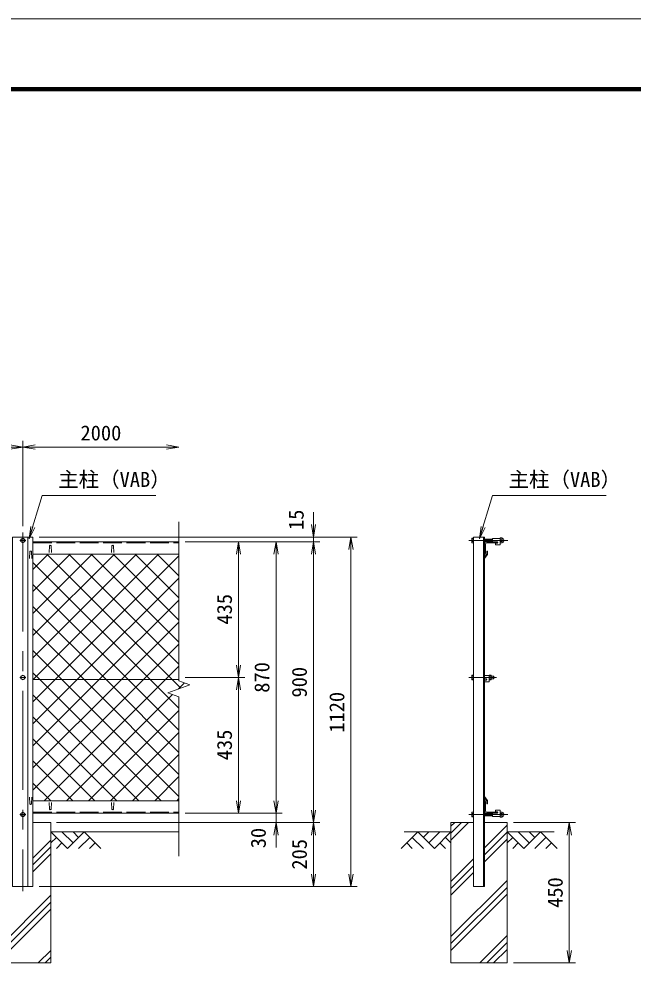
# Model space of a CAD drawing. Units: millimetres, scale not verified. Extents: x -4200 to 4200, y -2970 to 2970.
# Drawn here: x -1392 to 575, y -66 to 2970 of the extents above; entities that cross this region are included whole.
import ezdxf
from ezdxf.enums import TextEntityAlignment as Align

# ---------------------------------------------------------------- set-up
doc = ezdxf.new("R2010")
doc.units = ezdxf.units.MM
doc.header["$LTSCALE"] = 10
doc.linetypes.add('DASHED', pattern=[7.5, 6, -1.5])
doc.linetypes.add('USER1', pattern=[50.8, 31.75, -6.35, 6.35, -6.35])
for name, color, linetype, lineweight in [('0-0_D-STR1', 1, 'Continuous', 18), ('0-1_D-BMK', 2, 'USER1', 13), ('0-2_D-STR-DIM', 7, 'Continuous', 13), ('0-3_D-STR3', 3, 'Continuous', 13), ('0-4_D-BGD', 7, 'Continuous', 18), ('0-5_D-STR4', 7, 'Continuous', 18), ('0-6_D-DCR-HCH', 7, 'Continuous', 13), ('0-7_0', 7, 'Continuous', 18), ('0-9_D-STR2', 7, 'Continuous', 13), ('0-A_D-STR-TXT', 7, 'Continuous', 13), ('0-B_D-TTL', 7, 'Continuous', 18)]:
    doc.layers.add(name, color=color, linetype=linetype, lineweight=lineweight)
doc.styles.add('ＭＳ ゴシック', font='')
doc.styles.get('ＭＳ ゴシック').set_extended_font_data('MS Gothic')

# ---------------------------------------------------------------- blocks, each defined once
blk = doc.blocks.new('_Open')
at = {"layer": '0-7_0'}
blk.add_line((-10, 1.667), (0, 0), dxfattribs=at)
blk.add_lwpolyline([(-10, -1.667), (0, 0), (-10, 0)], dxfattribs=at)

msp = doc.modelspace()

# ---------------------------------------------------------------- linework, layer by layer
at = {"layer": '0-0_D-STR1'}
for p, q in [((-1363.97, 188.92), (-1363.97, 1308.92)), ((-1347.47, 188.92), (-1347.47, 1308.92)), ((99.03, 1308.92), (64.03, 1308.92)), ((64.03, 188.92), (64.03, 1308.92)), ((96.03, 188.92), (96.03, 1308.92)), ((99.03, 188.92), (99.03, 1308.92)), ((-1347.47, 1293.92), (-879.97, 1293.92)), ((-1294.97, 1280.79), (-1295.72, 1259.29)), ((-1288.97, 1280.79), (-1288.22, 1259.29)), ((-1094.97, 1280.79), (-1095.72, 1259.29)), ((-1088.97, 1280.79), (-1088.22, 1259.29)), ((99.03, 1288.92), (99.03, 1253.92)), ((102.03, 1286.42), (102.03, 1255.92)), ((139.03, 1293.92), (104.03, 1293.92)), ((137.03, 1290.92), (106.53, 1290.92)), ((139.03, 1292.92), (139.03, 1293.92)), ((-1357.97, 1262.3), (-1358.72, 1240.8)), ((-1351.97, 1262.3), (-1351.22, 1240.8)), ((-879.97, 1253.92), (-1347.47, 1253.92)), ((106.03, 1254.42), (99.03, 1245.37)), ((100.03, 1253.92), (99.03, 1253.92)), ((109.03, 1253.3), (99.03, 1240.8)), ((99.03, 1245.37), (99.03, 1240.8)), ((106.03, 1264.3), (109.03, 1264.3)), ((106.03, 1264.3), (106.03, 1254.42)), ((109.03, 1264.3), (109.03, 1253.3)), ((-1357.97, 454.25), (-1358.72, 475.75)), ((-1351.97, 454.25), (-1351.22, 475.75)), ((-879.97, 463.92), (-1347.47, 463.92)), ((-1294.97, 437.05), (-1295.72, 458.55)), ((-1288.97, 437.05), (-1288.22, 458.55)), ((-1094.97, 437.05), (-1095.72, 458.55)), ((-1088.97, 437.05), (-1088.22, 458.55)), ((109.03, 464.65), (99.03, 477.15)), ((99.03, 472.58), (99.03, 477.15)), ((106.03, 463.53), (99.03, 472.58)), ((100.03, 463.92), (99.03, 463.92)), ((99.03, 428.92), (99.03, 463.92)), ((102.03, 431.42), (102.03, 461.92)), ((106.03, 453.65), (106.03, 463.53)), ((109.03, 453.65), (109.03, 464.65)), ((106.03, 453.65), (109.03, 453.65)), ((137.03, 426.92), (106.53, 426.92)), ((-1347.47, 423.92), (-879.97, 423.92)), ((139.03, 423.92), (104.03, 423.92)), ((139.03, 424.92), (139.03, 423.92)), ((-1412.47, 188.92), (-1347.47, 188.92)), ((99.03, 188.92), (64.03, 188.92))]:
    msp.add_line(p, q, dxfattribs=at)
at = {"layer": '0-0_D-STR1', "linetype": 'DASHED'}
for p, q in [((-1347.47, 1290.92), (-879.97, 1290.92)), ((-1347.47, 426.92), (-879.97, 426.92))]:
    msp.add_line(p, q, dxfattribs=at)
at = {"layer": '0-0_D-STR1'}
msp.add_lwpolyline([(-1412.47, 188.92), (-1412.47, 1308.92), (-1347.47, 1308.92)], dxfattribs=at)
for centre, radius, start, end in [((-1291.97, 1279.54), 3.25, 22.61986, 157.38014), ((-1091.97, 1279.54), 3.25, 22.61986, 157.38014), ((104.03, 1288.92), 5, 90, 180), ((106.53, 1286.42), 4.5, 90, 180), ((137.03, 1292.92), 2, 270, 0), ((-1354.97, 1261.05), 3.25, 22.61986, 157.38014), ((100.03, 1255.92), 2, 270, 0), ((100.03, 461.92), 2, 0, 90), ((-1354.97, 455.5), 3.25, 202.61986, 337.38014), ((-1291.97, 438.3), 3.25, 202.61986, 337.38014), ((-1091.97, 438.3), 3.25, 202.61986, 337.38014), ((104.03, 428.92), 5, 180, 270), ((106.53, 431.42), 4.5, 180, 270), ((137.03, 424.92), 2, 0, 90)]:
    msp.add_arc(centre, radius, start, end, dxfattribs=at)
at = {"layer": '0-1_D-BMK'}
for p, q in [((-1379.97, 1323.92), (-1379.97, 173.92)), ((-1369.97, 1298.42), (-1389.97, 1298.42)), ((173.26, 1298.42), (49.03, 1298.42)), ((-1369.97, 858.92), (-1389.97, 858.92)), ((137.03, 858.92), (49.03, 858.92)), ((-1369.97, 419.42), (-1389.97, 419.42)), ((173.26, 419.42), (49.03, 419.42))]:
    msp.add_line(p, q, dxfattribs=at)
at = {"layer": '0-2_D-STR-DIM'}
for p, q in [((-1379.97, 1343.92), (-1379.97, 1617.7)), ((-1379.97, 1343.92), (-1379.97, 1617.7)), ((-3379.97, 1597.7), (-1379.97, 1597.7)), ((-1379.97, 1597.7), (-879.97, 1597.7)), ((-448.93, 1348.92), (-448.93, 1388.92)), ((-879.97, 1358.37), (-879.97, 848.14)), ((-1327.47, 1308.92), (-428.93, 1308.92)), ((-1327.47, 1308.92), (-308.93, 1308.92)), ((-448.93, 1293.92), (-448.93, 1308.92)), ((-328.93, 188.92), (-328.93, 1308.92)), ((-859.97, 1293.92), (-668.93, 1293.92)), ((-859.97, 1293.92), (-548.93, 1293.92)), ((-859.97, 1293.92), (-428.93, 1293.92)), ((-859.97, 1293.92), (-428.93, 1293.92)), ((-688.93, 858.92), (-688.93, 1293.92)), ((-568.93, 1293.92), (-568.93, 423.92)), ((-448.93, 1293.92), (-448.93, 393.92)), ((-448.93, 1253.92), (-448.93, 1213.92)), ((-859.97, 858.92), (-668.93, 858.92)), ((-859.97, 858.92), (-668.93, 858.92)), ((-688.93, 423.92), (-688.93, 858.92)), ((-915.21, 809.67), (-844.74, 835.32)), ((-844.74, 835.32), (-879.97, 848.14)), ((-879.97, 796.84), (-915.21, 809.67)), ((-879.97, 796.84), (-879.97, 286.61)), ((-568.93, 463.92), (-568.93, 503.92)), ((-859.97, 423.92), (-668.93, 423.92)), ((-859.97, 423.92), (-548.93, 423.92)), ((-859.97, 423.92), (-548.93, 423.92)), ((-568.93, 423.92), (-568.93, 393.92)), ((-1272.2, 393.92), (-428.93, 393.92)), ((-1269.97, 393.92), (-548.93, 393.92)), ((-1269.97, 393.92), (-428.93, 393.92)), ((-448.93, 393.92), (-448.93, 188.92)), ((191.53, 393.92), (390.54, 393.92)), ((370.54, -56.08), (370.54, 393.92)), ((-568.93, 353.92), (-568.93, 313.92)), ((-1327.47, 188.92), (-428.93, 188.92)), ((-1327.47, 188.92), (-308.93, 188.92)), ((191.53, -56.08), (390.54, -56.08))]:
    msp.add_line(p, q, dxfattribs=at)
at = {"layer": '0-3_D-STR3'}
for p, q in [((-1379.97, 1305.92), (-1386.47, 1302.17)), ((-1373.47, 1302.17), (-1379.97, 1305.92)), ((58.73, 1304.72), (59.42, 1305.92)), ((64.03, 1305.92), (59.42, 1305.92)), ((64.03, 1305.92), (64.03, 1290.91)), ((150.28, 1306.52), (154.78, 1306.52)), ((-1386.47, 1302.17), (-1386.47, 1294.66)), ((-1386.47, 1294.66), (-1379.97, 1290.91)), ((-1379.97, 1290.91), (-1373.47, 1294.66)), ((-1373.47, 1294.66), (-1373.47, 1302.17)), ((58.73, 1304.72), (58.73, 1292.12)), ((58.73, 1292.12), (59.42, 1290.91)), ((64.03, 1302.17), (59.42, 1302.17)), ((64.03, 1294.66), (59.42, 1294.66)), ((64.03, 1290.91), (59.42, 1290.91)), ((99.03, 1302.42), (124.28, 1302.42)), ((99.03, 1301.67), (124.28, 1301.67)), ((99.03, 1295.17), (124.28, 1295.17)), ((99.03, 1294.42), (124.28, 1294.42)), ((124.28, 1304.42), (124.28, 1293.92)), ((149.28, 1304.42), (124.28, 1304.42)), ((139.03, 1293.92), (124.28, 1293.92)), ((134.28, 1289.42), (134.28, 1284.42)), ((139.03, 1289.42), (134.28, 1289.42)), ((149.28, 1284.42), (134.28, 1284.42)), ((149.28, 1304.65), (149.28, 1292.31)), ((149.28, 1304.65), (149.28, 1292.31)), ((149.28, 1304.42), (149.28, 1284.42)), ((154.78, 1302.47), (150.28, 1302.47)), ((154.78, 1294.37), (150.28, 1294.37)), ((150.28, 1290.32), (154.78, 1290.32)), ((155.78, 1304.65), (155.78, 1292.31)), ((155.78, 1304.65), (155.78, 1292.31)), ((-879.97, 852.17), (-1347.47, 852.17)), ((58.73, 865.22), (59.42, 866.42)), ((58.73, 865.22), (58.73, 852.62)), ((58.73, 852.62), (59.42, 851.41)), ((64.03, 866.42), (59.42, 866.42)), ((64.03, 862.67), (59.42, 862.67)), ((64.03, 855.16), (59.42, 855.16)), ((64.03, 851.41), (59.42, 851.41)), ((64.03, 866.42), (64.03, 851.41)), ((114.03, 864.92), (99.03, 864.92)), ((103.78, 854.42), (99.03, 854.42)), ((114.03, 851.41), (114.03, 866.42)), ((114.03, 864.92), (114.03, 844.92)), ((114.03, 862.67), (119.8, 862.67)), ((114.03, 855.16), (119.8, 855.16)), ((120.53, 852.67), (120.53, 865.17)), ((120.53, 862.92), (127.83, 862.92)), ((120.53, 854.92), (127.83, 854.92)), ((127.83, 862.92), (129.03, 861.72)), ((129.03, 861.72), (129.03, 856.12)), ((103.78, 849.92), (99.03, 849.92)), ((99.03, 849.92), (99.03, 844.92)), ((114.03, 844.92), (99.03, 844.92)), ((58.73, 425.72), (59.42, 426.92)), ((58.73, 413.12), (58.73, 425.72)), ((64.03, 426.92), (59.42, 426.92)), ((64.03, 411.91), (64.03, 426.92)), ((149.28, 433.42), (134.28, 433.42)), ((134.28, 428.42), (134.28, 433.42)), ((139.03, 428.42), (134.28, 428.42)), ((149.28, 413.42), (149.28, 433.42)), ((149.28, 413.18), (149.28, 425.53)), ((149.28, 413.18), (149.28, 425.53)), ((150.28, 427.52), (154.78, 427.52)), ((155.78, 413.18), (155.78, 425.53)), ((155.78, 413.18), (155.78, 425.53)), ((58.73, 413.12), (59.42, 411.91)), ((64.03, 423.17), (59.42, 423.17)), ((64.03, 415.66), (59.42, 415.66)), ((64.03, 411.91), (59.42, 411.91)), ((99.03, 423.42), (124.28, 423.42)), ((99.03, 422.67), (124.28, 422.67)), ((99.03, 416.17), (124.28, 416.17)), ((99.03, 415.42), (124.28, 415.42)), ((139.03, 423.92), (124.28, 423.92)), ((124.28, 413.42), (124.28, 423.92)), ((149.28, 413.42), (124.28, 413.42)), ((154.78, 423.47), (150.28, 423.47)), ((154.78, 415.37), (150.28, 415.37)), ((150.28, 411.32), (154.78, 411.32))]:
    msp.add_line(p, q, dxfattribs=at)
for points in [[(-1373.47, 862.67), (-1379.97, 866.42), (-1386.47, 862.67), (-1386.47, 855.16), (-1379.97, 851.41), (-1373.47, 855.16)], [(-1373.47, 415.66), (-1379.97, 411.91), (-1386.47, 415.66), (-1386.47, 423.17), (-1379.97, 426.92), (-1373.47, 423.17)]]:
    msp.add_lwpolyline(points, close=True, dxfattribs=at)
for points in [[(114.03, 866.42), (119.8, 866.42), (120.53, 865.17)], [(114.03, 851.41), (119.8, 851.41), (120.53, 852.67)], [(127.83, 862.92), (127.83, 854.92), (129.03, 856.12)]]:
    msp.add_lwpolyline(points, dxfattribs=at)
for centre in [(-1379.97, 1298.42), (-1379.97, 858.92), (-1379.97, 419.42)]:
    msp.add_circle(centre, 6.25, dxfattribs=at)
for centre, radius, start, end in [((62.17, 1304.05), 3.32, 145.61585, 214.38415), ((151.82, 1304.49), 2.54, 127.21089, 232.78911), ((153.24, 1304.49), 2.54, 307.21089, 52.78911), ((71.26, 1298.42), 12.42, 162.4121, 197.5879), ((62.17, 1292.79), 3.32, 145.61585, 214.38415), ((139.03, 1291.67), 2.25, 270, 90), ((157.98, 1298.42), 8.7, 152.26063, 207.73937), ((151.83, 1292.34), 2.55, 127.42505, 232.57495), ((147.08, 1298.42), 8.7, 332.26063, 27.73937), ((153.23, 1292.34), 2.55, 307.42505, 52.57495), ((156.15, 1305.36), 0.5, 189.83916, 262.83194), ((156.15, 1291.47), 0.5, 97.16806, 163.42019), ((155.28, 1298.42), 6.5, 277.16806, 82.83194), ((71.26, 858.92), 12.42, 162.4121, 197.5879), ((62.17, 864.55), 3.32, 145.61585, 214.38415), ((62.17, 853.29), 3.32, 145.61585, 214.38415), ((103.78, 852.17), 2.25, 270, 90), ((117.06, 864.55), 3.32, 325.61586, 34.38414), ((107.96, 858.92), 12.42, 342.4121, 17.5879), ((117.06, 853.29), 3.32, 325.61585, 34.38416), ((62.17, 425.05), 3.32, 145.61585, 214.38415), ((139.03, 426.17), 2.25, 270, 90), ((151.83, 425.49), 2.55, 127.42505, 232.57495), ((153.23, 425.49), 2.55, 307.42505, 52.57495), ((156.15, 426.36), 0.5, 196.57981, 262.83194), ((155.28, 419.42), 6.5, 277.16806, 82.83194), ((71.26, 419.42), 12.42, 162.4121, 197.5879), ((62.17, 413.79), 3.32, 145.61585, 214.38415), ((157.98, 419.42), 8.7, 152.26063, 207.73937), ((151.82, 413.34), 2.54, 127.21089, 232.78911), ((147.08, 419.42), 8.7, 332.26063, 27.73937), ((153.24, 413.34), 2.54, 307.21089, 52.78911), ((156.15, 412.47), 0.5, 97.16806, 170.16084)]:
    msp.add_arc(centre, radius, start, end, dxfattribs=at)
at = {"layer": '0-4_D-BGD'}
for p, q in [((-1289.97, 363.92), (-879.97, 363.92)), ((-158.47, 363.92), (-8.47, 363.92)), ((321.53, 363.92), (171.53, 363.92))]:
    msp.add_line(p, q, dxfattribs=at)
at = {"layer": '0-5_D-STR4'}
for p, q in [((-1289.97, 393.92), (-1347.47, 393.92)), ((-1289.97, 393.92), (-1289.97, -56.08)), ((-8.47, 393.92), (-8.47, -56.08)), ((64.03, 393.92), (-8.47, 393.92)), ((171.53, 393.92), (99.03, 393.92)), ((171.53, 393.92), (171.53, -56.08)), ((-1289.97, -56.08), (-1469.97, -56.08)), ((171.53, -56.08), (-8.47, -56.08))]:
    msp.add_line(p, q, dxfattribs=at)
at = {"layer": '0-6_D-DCR-HCH'}
for p, q in [((-8.47, 337.64), (47.8, 393.92)), ((-8.47, 359.74), (25.7, 393.92)), ((-8.47, 381.84), (3.61, 393.92)), ((99.03, 312.56), (171.53, 385.06)), ((-1347.47, 280.27), (-1289.97, 337.77)), ((-1236.76, 310.71), (-1289.97, 363.92)), ((-1272.24, 346.18), (-1289.97, 328.52)), ((-1219.03, 328.44), (-1254.5, 363.92)), ((-1183.55, 363.92), (-1236.76, 310.71)), ((-1201.2, 346.09), (-1219.03, 363.92)), ((-1165.81, 346.18), (-1201.45, 310.71)), ((-1183.55, 363.92), (-1130.34, 310.71)), ((-114.9, 363.92), (-168.11, 310.71)), ((-132.63, 346.18), (-97, 310.71)), ((-114.9, 363.92), (-61.68, 310.71)), ((-97.16, 346.18), (-79.42, 363.92)), ((-79.42, 328.44), (-43.95, 363.92)), ((-61.68, 310.71), (-8.47, 363.92)), ((-26.21, 346.18), (-8.47, 328.52)), ((99.03, 290.47), (171.53, 362.97)), ((99.03, 268.37), (171.53, 340.87)), ((224.74, 310.71), (171.53, 363.92)), ((189.27, 346.18), (171.53, 328.52)), ((242.48, 328.44), (207, 363.92)), ((277.95, 363.92), (224.74, 310.71)), ((260.31, 346.09), (242.48, 363.92)), ((295.69, 346.18), (260.05, 310.71)), ((277.95, 363.92), (331.16, 310.71)), ((-1347.47, 258.18), (-1289.97, 315.68)), ((-1254.5, 328.44), (-1272.32, 310.71)), ((-1148.08, 328.44), (-1165.89, 310.71)), ((-150.37, 328.44), (-132.55, 310.71)), ((-43.95, 328.44), (-26.13, 310.71)), ((207, 328.44), (189.18, 310.71)), ((313.43, 328.44), (295.61, 310.71)), ((-1347.47, 236.08), (-1289.97, 293.58)), ((-8.47, 205.06), (64.03, 277.56)), ((-8.47, 182.97), (64.03, 255.47)), ((-8.47, 160.87), (64.03, 233.37)), ((-8.47, 28.29), (171.53, 208.29)), ((-8.47, 6.19), (171.53, 186.19)), ((-1469.97, -19), (-1289.97, 161)), ((-8.47, -15.91), (171.53, 164.09)), ((-1469.97, -41.1), (-1289.97, 138.9)), ((-1462.86, -56.08), (-1289.97, 116.8)), ((83.94, -56.08), (171.53, 31.51)), ((106.03, -56.08), (171.53, 9.41)), ((-1330.28, -56.08), (-1289.97, -15.78)), ((128.13, -56.08), (171.53, -12.69)), ((-1308.18, -56.08), (-1289.97, -37.88))]:
    msp.add_line(p, q, dxfattribs=at)
at = {"layer": '0-9_D-STR2'}
for p, q in [((-1347.47, 1205.32), (-1298.88, 1253.92)), ((-1347.47, 1134.61), (-1228.16, 1253.92)), ((-1347.47, 1063.9), (-1157.45, 1253.92)), ((-1347.47, 993.19), (-1086.74, 1253.92)), ((-1347.47, 922.48), (-1016.03, 1253.92)), ((-1276.36, 852.17), (-879.97, 1248.55)), ((-879.97, 901.75), (-1232.14, 1253.92)), ((-879.97, 972.46), (-1161.43, 1253.92)), ((-879.97, 1043.17), (-1090.72, 1253.92)), ((-879.97, 1113.88), (-1020.01, 1253.92)), ((-879.97, 1184.6), (-949.3, 1253.92)), ((-971.81, 852.17), (-1347.47, 1227.83)), ((-1042.52, 852.17), (-1347.47, 1157.12)), ((-1205.65, 852.17), (-879.97, 1177.84)), ((-1134.94, 852.17), (-879.97, 1107.13)), ((-1113.23, 852.17), (-1347.47, 1086.41)), ((-1064.23, 852.17), (-879.97, 1036.42)), ((-1183.94, 852.17), (-1347.47, 1015.7)), ((-1254.65, 852.17), (-1347.47, 944.99)), ((-993.52, 852.17), (-879.97, 965.71)), ((-1347.47, 781.05), (-1276.36, 852.17)), ((-1347.47, 710.34), (-1205.65, 852.17)), ((-1347.47, 639.63), (-1134.94, 852.17)), ((-1347.47, 568.92), (-1064.23, 852.17)), ((-1347.47, 498.21), (-993.52, 852.17)), ((-879.97, 477.49), (-1254.65, 852.17)), ((-879.97, 548.2), (-1183.94, 852.17)), ((-879.97, 618.91), (-1113.23, 852.17)), ((-879.97, 689.62), (-1042.52, 852.17)), ((-879.97, 760.33), (-971.81, 852.17)), ((-882.8, 821.46), (-862.49, 841.78)), ((-1007.82, 463.92), (-1347.47, 803.57)), ((-1240.35, 463.92), (-900.1, 804.16)), ((-1078.53, 463.92), (-1347.47, 732.86)), ((-1169.64, 463.92), (-879.97, 753.58)), ((-1098.93, 463.92), (-879.97, 682.87)), ((-1149.25, 463.92), (-1347.47, 662.15)), ((-1028.21, 463.92), (-879.97, 612.16)), ((-1219.96, 463.92), (-1347.47, 591.44)), ((-1290.67, 463.92), (-1347.47, 520.72)), ((-957.5, 463.92), (-879.97, 541.45)), ((-886.79, 463.92), (-879.97, 470.74))]:
    msp.add_line(p, q, dxfattribs=at)
for points in [[(-1347.47, 851.76), (-1347.07, 852.17), (-945.32, 1253.92)], [(-873.71, 824.77), (-901.1, 852.17), (-1302.85, 1253.92)], [(-1311.06, 463.92), (-922.81, 852.17), (-879.97, 895)], [(-937.11, 463.92), (-1325.36, 852.17), (-1347.47, 874.28)]]:
    msp.add_lwpolyline(points, dxfattribs=at)
at = {"layer": '0-A_D-STR-TXT'}
for points in [[(-953.77, 1442.8), (-1317.64, 1442.8), (-1359.33, 1305.13)], [(488.7, 1442.8), (124.83, 1442.8), (83.14, 1305.13)]]:
    msp.add_lwpolyline(points, dxfattribs=at)
at = {"layer": '0-B_D-TTL', "color": 2}
msp.add_lwpolyline([(-4200, 2970), (4200, 2970), (4200, -2970), (-4200, -2970)], close=True, dxfattribs=at)
at = {"layer": '0-B_D-TTL'}
for points in [[(-3930, 2750), (3930, 2750), (3930, -2750), (-3930, -2750)], [(-3927.5, 2747.5), (3927.5, 2747.5), (3927.5, -2747.5), (-3927.5, -2747.5)], [(-3925, 2745), (3925, 2745), (3925, -2745), (-3925, -2745)], [(-3922.5, 2742.5), (3922.5, 2742.5), (3922.5, -2742.5), (-3922.5, -2742.5)], [(-3920, 2740), (3920, 2740), (3920, -2740), (-3920, -2740)]]:
    msp.add_lwpolyline(points, close=True, dxfattribs=at)

# ---------------------------------------------------------------- block references
at = {"layer": '0-2_D-STR-DIM', "xscale": 4, "yscale": 4}
for p in [(-1379.97, 1597.7), (-879.97, 1597.7)]:
    msp.add_blockref('_Open', p, dxfattribs=at)
for p, rotation in [((-1379.97, 1597.7), 180), ((-448.93, 1308.92), 270), ((-328.93, 1308.92), 90), ((-688.93, 1293.92), 90), ((-568.93, 1293.92), 90), ((-448.93, 1293.92), 90), ((-448.93, 1293.92), 90), ((-688.93, 858.92), 270), ((-688.93, 858.92), 90), ((-688.93, 423.92), 270), ((-568.93, 423.92), 270), ((-568.93, 423.92), 270), ((-448.93, 393.92), 270), ((-568.93, 393.92), 90), ((-448.93, 393.92), 90), ((370.54, 393.92), 90), ((-448.93, 188.92), 270), ((-328.93, 188.92), 270), ((370.54, -56.08), 270)]:
    msp.add_blockref('_Open', p, dxfattribs=dict(at, rotation=rotation))
at = {"layer": '0-A_D-STR-TXT', "xscale": 4, "yscale": 4, "rotation": 253.14944}
for p in [(-1359.91, 1303.22), (82.56, 1303.22)]:
    msp.add_blockref('_Open', p, dxfattribs=at)

# ---------------------------------------------------------------- texts
at = {"layer": '0-2_D-STR-DIM', "style": 'ＭＳ ゴシック'}
msp.add_text('2000', height=48.09, dxfattribs=at).set_placement((-1195.24, 1604.45), align=Align.BOTTOM_LEFT)
for s, p in [('15', (-465.87, 1331.74)), ('435', (-695.68, 1028.56)), ('870', (-575.68, 810.03)), ('900', (-455.68, 794.78)), ('1120', (-335.68, 682)), ('435', (-695.68, 593.56)), ('30', (-587.19, 311.49)), ('205', (-455.68, 243.05)), ('450', (363.79, 120.41))]:
    msp.add_text(s, height=48.09, rotation=90, dxfattribs=at).set_placement(p, align=Align.BOTTOM_LEFT)
at = {"layer": '0-A_D-STR-TXT', "style": 'ＭＳ ゴシック'}
for p in [(-1266.72, 1455.38), (175.76, 1455.38)]:
    msp.add_text('主柱（VAB）', height=48.09, dxfattribs=at).set_placement(p, align=Align.BOTTOM_LEFT)

doc.saveas('drawing.dxf')
